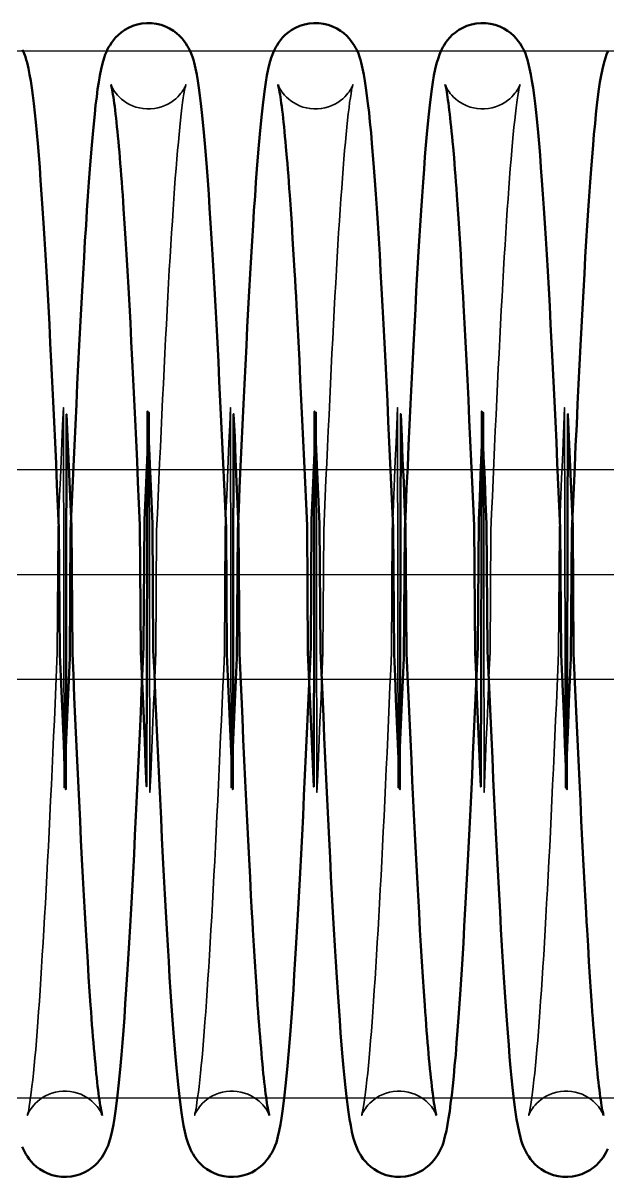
# Model space of a CAD drawing. Header units: millimetres. Extents: x 0 to 190005487, y 0 to 455456909.
# Drawn here: x 93798.6 to 93826.5, y 28280.8 to 28335.9 of the extents above; entities that cross this region are included whole.
import ezdxf

# ---------------------------------------------------------------- set-up
doc = ezdxf.new("R2010")
doc.units = ezdxf.units.MM
doc.header["$LTSCALE"] = 400
doc.header["$MEASUREMENT"] = 0
doc.linetypes.add('ACAD_ISO04W100', pattern=[30, 24, -3, 0, -3])
doc.linetypes.add('CEN', pattern=[35, 30, -2, 1, -2])
doc.layers.get('0').update_dxf_attribs({"linetype": 'CONTINUOUS'})
doc.layers.add('cen', color=1, linetype='ACAD_ISO04W100')
doc.layers.add('가려진 것(ISO)', color=7, linetype='CONTINUOUS', lineweight=35)
doc.layers.add('가시적인 것(ISO)', color=7, linetype='CONTINUOUS', lineweight=50)

# ---------------------------------------------------------------- blocks, each defined once
blk = doc.blocks.new('토션스프링 3')
at = {"layer": '가려진 것(ISO)', "flags": 128}
for points in [[(21461523.08, -50952857.63), (21461523.09, -50952857.65), (21461523.11, -50952857.7), (21461523.15, -50952857.81), (21461523.23, -50952857.97), (21461523.29, -50952858.08), (21461523.36, -50952858.2), (21461523.46, -50952858.33), (21461523.57, -50952858.48), (21461523.71, -50952858.65), (21461523.88, -50952858.83), (21461524.08, -50952859.01), (21461524.3, -50952859.19), (21461524.56, -50952859.36), (21461524.84, -50952859.52), (21461525.14, -50952859.66), (21461525.46, -50952859.77), (21461525.8, -50952859.86), (21461526.15, -50952859.92), (21461526.5, -50952859.95), (21461526.86, -50952859.95), (21461527.22, -50952859.91), (21461527.56, -50952859.85), (21461527.9, -50952859.76), (21461528.22, -50952859.63), (21461528.52, -50952859.49), (21461528.79, -50952859.33), (21461529.04, -50952859.16), (21461529.26, -50952858.98), (21461529.45, -50952858.8), (21461529.62, -50952858.62), (21461529.75, -50952858.46), (21461529.86, -50952858.31), (21461529.95, -50952858.17), (21461530.02, -50952858.05), (21461530.08, -50952857.95), (21461530.12, -50952857.87), (21461530.18, -50952857.74), (21461530.21, -50952857.67), (21461530.22, -50952857.63), (21461530.22, -50952857.64), (21461530.21, -50952857.67), (21461530.19, -50952857.73), (21461530.18, -50952857.81), (21461530.15, -50952857.91), (21461530.1, -50952858.17), (21461530.04, -50952858.51), (21461529.98, -50952858.9), (21461529.92, -50952859.35), (21461529.85, -50952859.86), (21461529.78, -50952860.42), (21461529.71, -50952861.02), (21461529.64, -50952861.68), (21461529.58, -50952862.38), (21461529.51, -50952863.13), (21461529.43, -50952863.93), (21461529.36, -50952864.76), (21461529.29, -50952865.64), (21461529.22, -50952866.56), (21461529.15, -50952867.53), (21461529.08, -50952868.53), (21461529.01, -50952869.57), (21461528.94, -50952870.66), (21461528.87, -50952871.77), (21461528.8, -50952872.93), (21461528.72, -50952874.11), (21461528.65, -50952875.33), (21461528.58, -50952876.58), (21461528.51, -50952877.86), (21461528.44, -50952879.18), (21461528.37, -50952880.53), (21461528.3, -50952881.91), (21461528.23, -50952883.31), (21461528.15, -50952884.74), (21461528.08, -50952886.2), (21461528.01, -50952887.68), (21461527.94, -50952889.18), (21461527.87, -50952890.7), (21461527.8, -50952892.24), (21461527.72, -50952893.79), (21461527.65, -50952895.37), (21461527.58, -50952896.97), (21461527.51, -50952898.58), (21461527.44, -50952900.21), (21461527.37, -50952911.85), (21461527.3, -50952913.5), (21461527.22, -50952915.16), (21461527.15, -50952916.83), (21461527.08, -50952918.5), (21461527.01, -50952920.18), (21461526.94, -50952921.86), (21461526.87, -50952923.54), (21461526.79, -50952925.23), (21461526.72, -50952888.93), (21461526.65, -50952890.62)], [(21461539.03, -50952857.63), (21461539.04, -50952857.65), (21461539.06, -50952857.7), (21461539.1, -50952857.81), (21461539.18, -50952857.97), (21461539.24, -50952858.07), (21461539.31, -50952858.19), (21461539.4, -50952858.33), (21461539.52, -50952858.48), (21461539.65, -50952858.65), (21461539.82, -50952858.82), (21461540.02, -50952859), (21461540.24, -50952859.18), (21461540.5, -50952859.35), (21461540.78, -50952859.51), (21461541.08, -50952859.65), (21461541.4, -50952859.77), (21461541.74, -50952859.86), (21461542.09, -50952859.92), (21461542.44, -50952859.95), (21461542.8, -50952859.95), (21461543.15, -50952859.92), (21461543.5, -50952859.85), (21461543.84, -50952859.76), (21461544.15, -50952859.64), (21461544.45, -50952859.49), (21461544.73, -50952859.33), (21461544.98, -50952859.16), (21461545.2, -50952858.98), (21461545.4, -50952858.8), (21461545.56, -50952858.62), (21461545.7, -50952858.46), (21461545.81, -50952858.31), (21461545.9, -50952858.17), (21461545.97, -50952858.06), (21461546.02, -50952857.95), (21461546.07, -50952857.87), (21461546.13, -50952857.74), (21461546.15, -50952857.67), (21461546.17, -50952857.63), (21461546.17, -50952857.63), (21461546.16, -50952857.67), (21461546.14, -50952857.73), (21461546.12, -50952857.81), (21461546.1, -50952857.91), (21461546.05, -50952858.17), (21461545.99, -50952858.51), (21461545.93, -50952858.9), (21461545.86, -50952859.35), (21461545.8, -50952859.86), (21461545.73, -50952860.41), (21461545.66, -50952861.02), (21461545.59, -50952861.68), (21461545.52, -50952862.38), (21461545.45, -50952863.13), (21461545.38, -50952863.92), (21461545.31, -50952864.76), (21461545.24, -50952865.64), (21461545.17, -50952866.56), (21461545.1, -50952867.52), (21461545.03, -50952868.53), (21461544.96, -50952869.57), (21461544.89, -50952870.65), (21461544.81, -50952871.77), (21461544.74, -50952872.92), (21461544.67, -50952874.11), (21461544.6, -50952875.33), (21461544.53, -50952876.58), (21461544.46, -50952877.86), (21461544.39, -50952879.18), (21461544.32, -50952880.53), (21461544.24, -50952881.9), (21461544.17, -50952883.31), (21461544.1, -50952884.74), (21461544.03, -50952886.2), (21461543.96, -50952887.68), (21461543.89, -50952889.18), (21461543.81, -50952890.7), (21461543.74, -50952892.23), (21461543.67, -50952893.79), (21461543.6, -50952895.37), (21461543.53, -50952896.96), (21461543.46, -50952898.58), (21461543.39, -50952900.21), (21461543.31, -50952911.85), (21461543.24, -50952913.5), (21461543.17, -50952915.16), (21461543.1, -50952916.83), (21461543.03, -50952918.5), (21461542.96, -50952920.18), (21461542.88, -50952921.86), (21461542.81, -50952923.54), (21461542.74, -50952925.23), (21461542.67, -50952888.93), (21461542.6, -50952890.62)], [(21461554.98, -50952857.63), (21461554.98, -50952857.65), (21461555, -50952857.7), (21461555.05, -50952857.81), (21461555.13, -50952857.97), (21461555.18, -50952858.07), (21461555.26, -50952858.19), (21461555.35, -50952858.33), (21461555.46, -50952858.48), (21461555.6, -50952858.65), (21461555.77, -50952858.82), (21461555.96, -50952859), (21461556.19, -50952859.18), (21461556.44, -50952859.35), (21461556.72, -50952859.51), (21461557.03, -50952859.65), (21461557.35, -50952859.77), (21461557.69, -50952859.86), (21461558.03, -50952859.92), (21461558.39, -50952859.95), (21461558.74, -50952859.95), (21461559.1, -50952859.92), (21461559.45, -50952859.85), (21461559.78, -50952859.76), (21461560.1, -50952859.64), (21461560.4, -50952859.49), (21461560.68, -50952859.33), (21461560.93, -50952859.16), (21461561.15, -50952858.98), (21461561.34, -50952858.8), (21461561.51, -50952858.62), (21461561.64, -50952858.46), (21461561.76, -50952858.31), (21461561.84, -50952858.17), (21461561.92, -50952858.06), (21461561.97, -50952857.95), (21461562.01, -50952857.87), (21461562.07, -50952857.74), (21461562.1, -50952857.67), (21461562.11, -50952857.63), (21461562.11, -50952857.63), (21461562.1, -50952857.67), (21461562.09, -50952857.73), (21461562.07, -50952857.81), (21461562.05, -50952857.91), (21461562, -50952858.17), (21461561.94, -50952858.51), (21461561.87, -50952858.9), (21461561.81, -50952859.35), (21461561.74, -50952859.86), (21461561.68, -50952860.41), (21461561.61, -50952861.02), (21461561.54, -50952861.68), (21461561.47, -50952862.38), (21461561.4, -50952863.13), (21461561.33, -50952863.92), (21461561.26, -50952864.76), (21461561.19, -50952865.64), (21461561.12, -50952866.56), (21461561.05, -50952867.52), (21461560.98, -50952868.53), (21461560.9, -50952869.57), (21461560.83, -50952870.65), (21461560.76, -50952871.77), (21461560.69, -50952872.92), (21461560.62, -50952874.11), (21461560.55, -50952875.33), (21461560.48, -50952876.58), (21461560.41, -50952877.86), (21461560.33, -50952879.18), (21461560.26, -50952880.53), (21461560.19, -50952881.9), (21461560.12, -50952883.31), (21461560.05, -50952884.74), (21461559.98, -50952886.2), (21461559.9, -50952887.68), (21461559.83, -50952889.18), (21461559.76, -50952890.7), (21461559.69, -50952892.23), (21461559.62, -50952893.79), (21461559.55, -50952895.37), (21461559.48, -50952896.96), (21461559.4, -50952898.58), (21461559.33, -50952900.21), (21461559.26, -50952911.85), (21461559.19, -50952913.5), (21461559.12, -50952915.16), (21461559.05, -50952916.83), (21461558.97, -50952918.5), (21461558.9, -50952920.18), (21461558.83, -50952921.86), (21461558.76, -50952923.54), (21461558.69, -50952925.23), (21461558.62, -50952888.93), (21461558.55, -50952890.62)], [(21461522.25, -50952956.08), (21461522.24, -50952956.06), (21461522.22, -50952956.01), (21461522.18, -50952955.9), (21461522.1, -50952955.74), (21461522.04, -50952955.64), (21461521.97, -50952955.52), (21461521.88, -50952955.38), (21461521.76, -50952955.23), (21461521.62, -50952955.06), (21461521.46, -50952954.89), (21461521.26, -50952954.71), (21461521.04, -50952954.53), (21461520.78, -50952954.36), (21461520.5, -50952954.2), (21461520.2, -50952954.06), (21461519.88, -50952953.94), (21461519.54, -50952953.85), (21461519.19, -50952953.79), (21461518.84, -50952953.76), (21461518.48, -50952953.76), (21461518.13, -50952953.79), (21461517.78, -50952953.86), (21461517.45, -50952953.95), (21461517.13, -50952954.07), (21461516.83, -50952954.21), (21461516.55, -50952954.37), (21461516.3, -50952954.55), (21461516.08, -50952954.73), (21461515.88, -50952954.91), (21461515.72, -50952955.08), (21461515.58, -50952955.25), (21461515.47, -50952955.4), (21461515.38, -50952955.53), (21461515.31, -50952955.65), (21461515.25, -50952955.75), (21461515.21, -50952955.84), (21461515.15, -50952955.97), (21461515.12, -50952956.04), (21461515.11, -50952956.08), (21461515.11, -50952956.08), (21461515.12, -50952956.04), (21461515.13, -50952955.99), (21461515.15, -50952955.9), (21461515.18, -50952955.8), (21461515.23, -50952955.54), (21461515.28, -50952955.21), (21461515.34, -50952954.82), (21461515.41, -50952954.37), (21461515.47, -50952953.87), (21461515.54, -50952953.3), (21461515.61, -50952952.69), (21461515.68, -50952952.03), (21461515.75, -50952951.32), (21461515.82, -50952950.56), (21461515.9, -50952949.77), (21461515.97, -50952948.93), (21461516.04, -50952948.05), (21461516.11, -50952947.13), (21461516.18, -50952946.17), (21461516.25, -50952945.16), (21461516.32, -50952944.12), (21461516.39, -50952943.03), (21461516.46, -50952941.91), (21461516.53, -50952940.76), (21461516.61, -50952939.57), (21461516.68, -50952938.35), (21461516.75, -50952937.1), (21461516.82, -50952935.82), (21461516.89, -50952934.51), (21461516.96, -50952933.16), (21461517.03, -50952931.78), (21461517.11, -50952930.38), (21461517.18, -50952928.95), (21461517.25, -50952927.49), (21461517.32, -50952926.01), (21461517.39, -50952924.51), (21461517.46, -50952922.99), (21461517.53, -50952921.45), (21461517.61, -50952919.89), (21461517.68, -50952918.32), (21461517.75, -50952916.73), (21461517.82, -50952915.12), (21461517.89, -50952913.49), (21461517.96, -50952911.85), (21461518.04, -50952900.2), (21461518.11, -50952898.54), (21461518.18, -50952896.87), (21461518.25, -50952895.2), (21461518.32, -50952893.52), (21461518.39, -50952891.84), (21461518.46, -50952890.16), (21461518.54, -50952888.47), (21461518.61, -50952924.78), (21461518.68, -50952923.09)], [(21461538.19, -50952956.08), (21461538.19, -50952956.06), (21461538.17, -50952956.01), (21461538.12, -50952955.9), (21461538.05, -50952955.74), (21461537.99, -50952955.64), (21461537.91, -50952955.52), (21461537.82, -50952955.38), (21461537.71, -50952955.23), (21461537.57, -50952955.06), (21461537.4, -50952954.89), (21461537.21, -50952954.71), (21461536.98, -50952954.53), (21461536.73, -50952954.36), (21461536.45, -50952954.2), (21461536.15, -50952954.06), (21461535.83, -50952953.94), (21461535.49, -50952953.85), (21461535.14, -50952953.79), (21461534.78, -50952953.76), (21461534.43, -50952953.76), (21461534.08, -50952953.79), (21461533.73, -50952953.86), (21461533.39, -50952953.95), (21461533.07, -50952954.07), (21461532.77, -50952954.21), (21461532.5, -50952954.37), (21461532.24, -50952954.55), (21461532.02, -50952954.73), (21461531.83, -50952954.91), (21461531.67, -50952955.08), (21461531.53, -50952955.25), (21461531.42, -50952955.4), (21461531.33, -50952955.53), (21461531.26, -50952955.65), (21461531.2, -50952955.75), (21461531.16, -50952955.84), (21461531.1, -50952955.97), (21461531.07, -50952956.04), (21461531.06, -50952956.08), (21461531.06, -50952956.08), (21461531.07, -50952956.04), (21461531.08, -50952955.99), (21461531.1, -50952955.9), (21461531.12, -50952955.8), (21461531.18, -50952955.54), (21461531.23, -50952955.21), (21461531.29, -50952954.82), (21461531.35, -50952954.37), (21461531.42, -50952953.86), (21461531.49, -50952953.3), (21461531.56, -50952952.69), (21461531.63, -50952952.03), (21461531.7, -50952951.32), (21461531.77, -50952950.56), (21461531.84, -50952949.77), (21461531.91, -50952948.93), (21461531.98, -50952948.05), (21461532.05, -50952947.13), (21461532.13, -50952946.17), (21461532.2, -50952945.16), (21461532.27, -50952944.12), (21461532.34, -50952943.03), (21461532.41, -50952941.91), (21461532.48, -50952940.76), (21461532.55, -50952939.57), (21461532.62, -50952938.35), (21461532.7, -50952937.1), (21461532.77, -50952935.82), (21461532.84, -50952934.51), (21461532.91, -50952933.16), (21461532.98, -50952931.78), (21461533.05, -50952930.38), (21461533.12, -50952928.95), (21461533.2, -50952927.49), (21461533.27, -50952926.01), (21461533.34, -50952924.51), (21461533.41, -50952922.99), (21461533.48, -50952921.45), (21461533.55, -50952919.89), (21461533.62, -50952918.32), (21461533.7, -50952916.73), (21461533.77, -50952915.12), (21461533.84, -50952913.49), (21461533.91, -50952911.85), (21461533.98, -50952900.2), (21461534.05, -50952898.54), (21461534.13, -50952896.87), (21461534.2, -50952895.2), (21461534.27, -50952893.52), (21461534.34, -50952891.84), (21461534.41, -50952890.16), (21461534.48, -50952888.47), (21461534.55, -50952924.78), (21461534.63, -50952923.09)], [(21461554.14, -50952956.08), (21461554.13, -50952956.06), (21461554.11, -50952956.01), (21461554.07, -50952955.9), (21461553.99, -50952955.74), (21461553.93, -50952955.64), (21461553.86, -50952955.52), (21461553.77, -50952955.38), (21461553.66, -50952955.23), (21461553.52, -50952955.06), (21461553.35, -50952954.89), (21461553.15, -50952954.71), (21461552.93, -50952954.53), (21461552.68, -50952954.36), (21461552.4, -50952954.2), (21461552.09, -50952954.06), (21461551.77, -50952953.94), (21461551.44, -50952953.85), (21461551.09, -50952953.79), (21461550.73, -50952953.76), (21461550.38, -50952953.76), (21461550.02, -50952953.79), (21461549.67, -50952953.86), (21461549.34, -50952953.95), (21461549.02, -50952954.07), (21461548.72, -50952954.21), (21461548.44, -50952954.37), (21461548.19, -50952954.55), (21461547.97, -50952954.73), (21461547.78, -50952954.91), (21461547.61, -50952955.08), (21461547.48, -50952955.25), (21461547.36, -50952955.4), (21461547.27, -50952955.53), (21461547.2, -50952955.65), (21461547.15, -50952955.75), (21461547.1, -50952955.84), (21461547.05, -50952955.97), (21461547.02, -50952956.04), (21461547, -50952956.08), (21461547, -50952956.08), (21461547.01, -50952956.04), (21461547.03, -50952955.99), (21461547.05, -50952955.9), (21461547.07, -50952955.8), (21461547.12, -50952955.54), (21461547.18, -50952955.21), (21461547.24, -50952954.82), (21461547.3, -50952954.37), (21461547.37, -50952953.86), (21461547.44, -50952953.3), (21461547.5, -50952952.69), (21461547.58, -50952952.03), (21461547.65, -50952951.32), (21461547.72, -50952950.57), (21461547.79, -50952949.77), (21461547.86, -50952948.93), (21461547.93, -50952948.05), (21461548, -50952947.13), (21461548.07, -50952946.17), (21461548.14, -50952945.16), (21461548.21, -50952944.12), (21461548.29, -50952943.03), (21461548.36, -50952941.92), (21461548.43, -50952940.76), (21461548.5, -50952939.57), (21461548.57, -50952938.35), (21461548.64, -50952937.1), (21461548.71, -50952935.82), (21461548.78, -50952934.51), (21461548.86, -50952933.16), (21461548.93, -50952931.78), (21461549, -50952930.38), (21461549.07, -50952928.95), (21461549.14, -50952927.49), (21461549.21, -50952926.01), (21461549.29, -50952924.51), (21461549.36, -50952922.99), (21461549.43, -50952921.45), (21461549.5, -50952919.89), (21461549.57, -50952918.32), (21461549.64, -50952916.73), (21461549.71, -50952915.12), (21461549.79, -50952913.49), (21461549.86, -50952911.85), (21461549.93, -50952900.2), (21461550, -50952898.54), (21461550.07, -50952896.87), (21461550.14, -50952895.2), (21461550.22, -50952893.52), (21461550.29, -50952891.84), (21461550.36, -50952890.15), (21461550.43, -50952888.47), (21461550.5, -50952924.78), (21461550.57, -50952923.09)], [(21461570.09, -50952956.08), (21461570.08, -50952956.06), (21461570.06, -50952956.01), (21461570.02, -50952955.9), (21461569.94, -50952955.74), (21461569.88, -50952955.64), (21461569.81, -50952955.52), (21461569.72, -50952955.38), (21461569.6, -50952955.23), (21461569.46, -50952955.06), (21461569.3, -50952954.89), (21461569.1, -50952954.71), (21461568.88, -50952954.53), (21461568.62, -50952954.36), (21461568.34, -50952954.2), (21461568.04, -50952954.06), (21461567.72, -50952953.94), (21461567.38, -50952953.85), (21461567.03, -50952953.79), (21461566.68, -50952953.76), (21461566.32, -50952953.76), (21461565.97, -50952953.79), (21461565.62, -50952953.86), (21461565.29, -50952953.95), (21461564.97, -50952954.07), (21461564.67, -50952954.21), (21461564.39, -50952954.37), (21461564.14, -50952954.55), (21461563.92, -50952954.73), (21461563.72, -50952954.91), (21461563.56, -50952955.08), (21461563.42, -50952955.25), (21461563.31, -50952955.4), (21461563.22, -50952955.53), (21461563.15, -50952955.65), (21461563.09, -50952955.75), (21461563.05, -50952955.84), (21461562.99, -50952955.97), (21461562.96, -50952956.04), (21461562.95, -50952956.08), (21461562.95, -50952956.08), (21461562.96, -50952956.04), (21461562.97, -50952955.99), (21461562.99, -50952955.9), (21461563.02, -50952955.8), (21461563.07, -50952955.54), (21461563.13, -50952955.21), (21461563.19, -50952954.82), (21461563.25, -50952954.37), (21461563.31, -50952953.86), (21461563.38, -50952953.3), (21461563.45, -50952952.69), (21461563.52, -50952952.03), (21461563.59, -50952951.32), (21461563.67, -50952950.57), (21461563.74, -50952949.77), (21461563.81, -50952948.93), (21461563.88, -50952948.05), (21461563.95, -50952947.13), (21461564.02, -50952946.17), (21461564.09, -50952945.16), (21461564.16, -50952944.12), (21461564.23, -50952943.03), (21461564.3, -50952941.92), (21461564.38, -50952940.76), (21461564.45, -50952939.57), (21461564.52, -50952938.35), (21461564.59, -50952937.1), (21461564.66, -50952935.82), (21461564.73, -50952934.51), (21461564.8, -50952933.16), (21461564.87, -50952931.78), (21461564.95, -50952930.38), (21461565.02, -50952928.95), (21461565.09, -50952927.49), (21461565.16, -50952926.01), (21461565.23, -50952924.51), (21461565.3, -50952922.99), (21461565.38, -50952921.45), (21461565.45, -50952919.89), (21461565.52, -50952918.32), (21461565.59, -50952916.73), (21461565.66, -50952915.12), (21461565.73, -50952913.49), (21461565.8, -50952911.85), (21461565.88, -50952900.2), (21461565.95, -50952898.54), (21461566.02, -50952896.87), (21461566.09, -50952895.2), (21461566.16, -50952893.52), (21461566.23, -50952891.84), (21461566.3, -50952890.15), (21461566.38, -50952888.47), (21461566.45, -50952924.78), (21461566.52, -50952923.09)]]:
    blk.add_lwpolyline(points, dxfattribs=at)
at = {"layer": '가시적인 것(ISO)', "flags": 128}
for points in [[(21461514.64, -50952854.32), (21461514.8, -50952854.66), (21461514.92, -50952854.97), (21461515, -50952855.26), (21461515.07, -50952855.53), (21461515.2, -50952856.09), (21461515.32, -50952856.66), (21461515.42, -50952857.28), (21461515.52, -50952857.94), (21461515.62, -50952858.67), (21461515.72, -50952859.45), (21461515.81, -50952860.31), (21461515.91, -50952861.23), (21461516, -50952862.22), (21461516.1, -50952863.27), (21461516.19, -50952864.38), (21461516.28, -50952865.56), (21461516.37, -50952866.8), (21461516.46, -50952868.09), (21461516.56, -50952869.45), (21461516.65, -50952870.87), (21461516.74, -50952872.35), (21461516.83, -50952873.88), (21461516.92, -50952875.47), (21461517.02, -50952877.11), (21461517.11, -50952878.8), (21461517.2, -50952880.53), (21461517.29, -50952882.31), (21461517.38, -50952884.12), (21461517.47, -50952885.98), (21461517.57, -50952887.89), (21461517.66, -50952889.83), (21461517.75, -50952891.8), (21461517.84, -50952893.81), (21461517.93, -50952895.84), (21461518.02, -50952897.89), (21461518.12, -50952899.97), (21461518.21, -50952912.06), (21461518.3, -50952914.17), (21461518.39, -50952916.3), (21461518.48, -50952918.45), (21461518.57, -50952920.61), (21461518.66, -50952922.77), (21461518.76, -50952924.94), (21461518.85, -50952889.11), (21461518.94, -50952891.26), (21461519.03, -50952893.41), (21461519.12, -50952895.56), (21461519.21, -50952897.7), (21461519.31, -50952899.83), (21461519.4, -50952911.95), (21461519.49, -50952914.04), (21461519.58, -50952916.12), (21461519.67, -50952918.17), (21461519.76, -50952920.18), (21461519.85, -50952922.17), (21461519.95, -50952924.12), (21461520.04, -50952926.05), (21461520.13, -50952927.93), (21461520.22, -50952929.79), (21461520.31, -50952931.59), (21461520.4, -50952933.36), (21461520.5, -50952935.07), (21461520.59, -50952936.73), (21461520.68, -50952938.34), (21461520.77, -50952939.9), (21461520.86, -50952941.4), (21461520.95, -50952942.84), (21461521.04, -50952944.23), (21461521.13, -50952945.55), (21461521.18, -50952946.19), (21461521.23, -50952946.81), (21461521.27, -50952947.42), (21461521.32, -50952948), (21461521.36, -50952948.57), (21461521.41, -50952949.12), (21461521.45, -50952949.66), (21461521.5, -50952950.18), (21461521.54, -50952950.67), (21461521.59, -50952951.16), (21461521.63, -50952951.62), (21461521.67, -50952952.06), (21461521.72, -50952952.49), (21461521.76, -50952952.89), (21461521.81, -50952953.27), (21461521.85, -50952953.64), (21461521.89, -50952953.98), (21461521.93, -50952954.3), (21461521.98, -50952954.6), (21461522.02, -50952954.88), (21461522.06, -50952955.13), (21461522.1, -50952955.36), (21461522.13, -50952955.56), (21461522.17, -50952955.73), (21461522.2, -50952955.88), (21461522.22, -50952955.98), (21461522.24, -50952956.05), (21461522.25, -50952956.08)], [(21461518.68, -50952923.09), (21461518.77, -50952920.93), (21461518.86, -50952918.77), (21461518.95, -50952916.62), (21461519.05, -50952914.48), (21461519.14, -50952912.36), (21461519.23, -50952900.26), (21461519.32, -50952898.19), (21461519.41, -50952896.13), (21461519.5, -50952894.1), (21461519.59, -50952892.09), (21461519.69, -50952890.11), (21461519.78, -50952888.16), (21461519.87, -50952886.25), (21461519.96, -50952884.38), (21461520.05, -50952882.56), (21461520.14, -50952880.78), (21461520.24, -50952879.04), (21461520.33, -50952877.35), (21461520.42, -50952875.7), (21461520.51, -50952874.1), (21461520.6, -50952872.56), (21461520.7, -50952871.07), (21461520.79, -50952869.64), (21461520.88, -50952868.27), (21461520.97, -50952866.96), (21461521.06, -50952865.72), (21461521.16, -50952864.53), (21461521.25, -50952863.41), (21461521.34, -50952862.36), (21461521.44, -50952861.37), (21461521.53, -50952860.44), (21461521.62, -50952859.58), (21461521.72, -50952858.79), (21461521.81, -50952858.06), (21461521.91, -50952857.39), (21461522.02, -50952856.76), (21461522.14, -50952856.17), (21461522.27, -50952855.62), (21461522.43, -50952855.06), (21461522.54, -50952854.75), (21461522.68, -50952854.43), (21461522.76, -50952854.25), (21461522.86, -50952854.05), (21461522.99, -50952853.85), (21461523.13, -50952853.63), (21461523.31, -50952853.39), (21461523.52, -50952853.14), (21461523.76, -50952852.9), (21461524.06, -50952852.65), (21461524.39, -50952852.41), (21461524.76, -50952852.21), (21461525.16, -50952852.03), (21461525.59, -50952851.89), (21461526.04, -50952851.8), (21461526.5, -50952851.76), (21461526.96, -50952851.77), (21461527.42, -50952851.83), (21461527.86, -50952851.93), (21461528.28, -50952852.09), (21461528.68, -50952852.27), (21461529.04, -50952852.49), (21461529.35, -50952852.73), (21461529.63, -50952852.98), (21461529.86, -50952853.23), (21461530.06, -50952853.47), (21461530.22, -50952853.7), (21461530.36, -50952853.92), (21461530.48, -50952854.12), (21461530.58, -50952854.31), (21461530.75, -50952854.65), (21461530.86, -50952854.97), (21461530.95, -50952855.25), (21461531.01, -50952855.53), (21461531.14, -50952856.08), (21461531.26, -50952856.66), (21461531.37, -50952857.28), (21461531.47, -50952857.94), (21461531.57, -50952858.66), (21461531.66, -50952859.45), (21461531.76, -50952860.3), (21461531.85, -50952861.22), (21461531.95, -50952862.21), (21461532.04, -50952863.26), (21461532.13, -50952864.37), (21461532.23, -50952865.55), (21461532.32, -50952866.79), (21461532.41, -50952868.08), (21461532.5, -50952869.44), (21461532.59, -50952870.86), (21461532.69, -50952872.33), (21461532.78, -50952873.87), (21461532.87, -50952875.46), (21461532.96, -50952877.1), (21461533.05, -50952878.79), (21461533.15, -50952880.52), (21461533.24, -50952882.3), (21461533.33, -50952884.11), (21461533.42, -50952885.97), (21461533.51, -50952887.87), (21461533.6, -50952889.81), (21461533.7, -50952891.79), (21461533.79, -50952893.79), (21461533.88, -50952895.83), (21461533.97, -50952897.88), (21461534.06, -50952899.96), (21461534.15, -50952912.05), (21461534.24, -50952914.16), (21461534.34, -50952916.29), (21461534.43, -50952918.44), (21461534.52, -50952920.6), (21461534.61, -50952922.76), (21461534.7, -50952924.93), (21461534.79, -50952889.1), (21461534.89, -50952891.26), (21461534.98, -50952893.41), (21461535.07, -50952895.55), (21461535.16, -50952897.69), (21461535.25, -50952899.82), (21461535.34, -50952911.94), (21461535.44, -50952914.04), (21461535.53, -50952916.11), (21461535.62, -50952918.16), (21461535.71, -50952920.18), (21461535.8, -50952922.16), (21461535.89, -50952924.12), (21461535.98, -50952926.04), (21461536.08, -50952927.93), (21461536.17, -50952929.78), (21461536.26, -50952931.59), (21461536.35, -50952933.35), (21461536.44, -50952935.07), (21461536.53, -50952936.73), (21461536.58, -50952937.54), (21461536.62, -50952938.34), (21461536.72, -50952939.89), (21461536.81, -50952941.39), (21461536.9, -50952942.84), (21461536.99, -50952944.23), (21461537.08, -50952945.55), (21461537.13, -50952946.19), (21461537.17, -50952946.81), (21461537.22, -50952947.42), (21461537.26, -50952948), (21461537.31, -50952948.57), (21461537.35, -50952949.12), (21461537.4, -50952949.66), (21461537.44, -50952950.17), (21461537.49, -50952950.67), (21461537.53, -50952951.15), (21461537.58, -50952951.62), (21461537.62, -50952952.06), (21461537.67, -50952952.49), (21461537.71, -50952952.89), (21461537.75, -50952953.27), (21461537.8, -50952953.64), (21461537.84, -50952953.98), (21461537.88, -50952954.3), (21461537.92, -50952954.6), (21461537.96, -50952954.88), (21461538, -50952955.13), (21461538.04, -50952955.36), (21461538.08, -50952955.56), (21461538.11, -50952955.73), (21461538.14, -50952955.88), (21461538.17, -50952955.98), (21461538.19, -50952956.05), (21461538.19, -50952956.08)], [(21461534.63, -50952923.09), (21461534.72, -50952920.93), (21461534.81, -50952918.77), (21461534.9, -50952916.62), (21461534.99, -50952914.48), (21461535.08, -50952912.36), (21461535.18, -50952900.26), (21461535.27, -50952898.19), (21461535.36, -50952896.13), (21461535.45, -50952894.1), (21461535.54, -50952892.09), (21461535.63, -50952890.11), (21461535.72, -50952888.16), (21461535.82, -50952886.25), (21461535.91, -50952884.38), (21461536, -50952882.56), (21461536.09, -50952880.78), (21461536.18, -50952879.04), (21461536.27, -50952877.35), (21461536.37, -50952875.7), (21461536.46, -50952874.1), (21461536.55, -50952872.56), (21461536.64, -50952871.07), (21461536.73, -50952869.64), (21461536.83, -50952868.27), (21461536.92, -50952866.96), (21461537.01, -50952865.72), (21461537.1, -50952864.53), (21461537.2, -50952863.41), (21461537.29, -50952862.36), (21461537.38, -50952861.37), (21461537.48, -50952860.44), (21461537.57, -50952859.58), (21461537.66, -50952858.79), (21461537.76, -50952858.06), (21461537.86, -50952857.39), (21461537.97, -50952856.76), (21461538.09, -50952856.17), (21461538.22, -50952855.62), (21461538.38, -50952855.06), (21461538.49, -50952854.75), (21461538.63, -50952854.43), (21461538.71, -50952854.25), (21461538.81, -50952854.05), (21461538.93, -50952853.85), (21461539.08, -50952853.63), (21461539.25, -50952853.39), (21461539.46, -50952853.14), (21461539.71, -50952852.89), (21461540, -50952852.65), (21461540.33, -50952852.41), (21461540.7, -50952852.21), (21461541.11, -50952852.03), (21461541.54, -50952851.89), (21461541.99, -50952851.8), (21461542.45, -50952851.76), (21461542.91, -50952851.77), (21461543.37, -50952851.83), (21461543.81, -50952851.93), (21461544.23, -50952852.09), (21461544.63, -50952852.27), (21461544.98, -50952852.49), (21461545.3, -50952852.73), (21461545.58, -50952852.98), (21461545.81, -50952853.23), (21461546.01, -50952853.47), (21461546.17, -50952853.7), (21461546.31, -50952853.92), (21461546.43, -50952854.12), (21461546.53, -50952854.31), (21461546.69, -50952854.66), (21461546.81, -50952854.97), (21461546.89, -50952855.25), (21461546.96, -50952855.53), (21461547.09, -50952856.08), (21461547.21, -50952856.66), (21461547.32, -50952857.28), (21461547.42, -50952857.94), (21461547.51, -50952858.66), (21461547.61, -50952859.45), (21461547.71, -50952860.3), (21461547.8, -50952861.22), (21461547.9, -50952862.21), (21461547.99, -50952863.26), (21461548.08, -50952864.37), (21461548.17, -50952865.55), (21461548.27, -50952866.79), (21461548.36, -50952868.08), (21461548.45, -50952869.44), (21461548.54, -50952870.86), (21461548.63, -50952872.33), (21461548.73, -50952873.87), (21461548.82, -50952875.46), (21461548.91, -50952877.1), (21461549, -50952878.79), (21461549.09, -50952880.52), (21461549.18, -50952882.3), (21461549.28, -50952884.11), (21461549.37, -50952885.97), (21461549.46, -50952887.87), (21461549.55, -50952889.81), (21461549.64, -50952891.79), (21461549.73, -50952893.79), (21461549.83, -50952895.83), (21461549.92, -50952897.88), (21461550.01, -50952899.96), (21461550.1, -50952912.05), (21461550.19, -50952914.16), (21461550.28, -50952916.29), (21461550.37, -50952918.44), (21461550.47, -50952920.6), (21461550.56, -50952922.76), (21461550.65, -50952924.93), (21461550.74, -50952889.1), (21461550.83, -50952891.26), (21461550.92, -50952893.41), (21461551.02, -50952895.55), (21461551.11, -50952897.69), (21461551.2, -50952899.82), (21461551.29, -50952911.94), (21461551.38, -50952914.04), (21461551.47, -50952916.11), (21461551.57, -50952918.16), (21461551.66, -50952920.18), (21461551.75, -50952922.16), (21461551.84, -50952924.12), (21461551.93, -50952926.04), (21461552.02, -50952927.93), (21461552.11, -50952929.78), (21461552.21, -50952931.59), (21461552.3, -50952933.35), (21461552.39, -50952935.07), (21461552.48, -50952936.73), (21461552.53, -50952937.54), (21461552.57, -50952938.34), (21461552.66, -50952939.89), (21461552.75, -50952941.39), (21461552.85, -50952942.84), (21461552.94, -50952944.23), (21461553.03, -50952945.55), (21461553.07, -50952946.19), (21461553.12, -50952946.81), (21461553.16, -50952947.42), (21461553.21, -50952948), (21461553.25, -50952948.57), (21461553.3, -50952949.12), (21461553.34, -50952949.66), (21461553.39, -50952950.17), (21461553.43, -50952950.67), (21461553.48, -50952951.15), (21461553.52, -50952951.62), (21461553.57, -50952952.06), (21461553.61, -50952952.49), (21461553.66, -50952952.89), (21461553.7, -50952953.27), (21461553.74, -50952953.64), (21461553.79, -50952953.98), (21461553.83, -50952954.3), (21461553.87, -50952954.6), (21461553.91, -50952954.88), (21461553.95, -50952955.13), (21461553.99, -50952955.36), (21461554.03, -50952955.56), (21461554.06, -50952955.73), (21461554.09, -50952955.88), (21461554.12, -50952955.98), (21461554.13, -50952956.05), (21461554.14, -50952956.08)], [(21461550.57, -50952923.09), (21461550.66, -50952920.93), (21461550.76, -50952918.77), (21461550.85, -50952916.62), (21461550.94, -50952914.48), (21461551.03, -50952912.36), (21461551.12, -50952900.26), (21461551.21, -50952898.19), (21461551.3, -50952896.13), (21461551.4, -50952894.1), (21461551.49, -50952892.09), (21461551.58, -50952890.11), (21461551.67, -50952888.16), (21461551.76, -50952886.25), (21461551.86, -50952884.38), (21461551.95, -50952882.56), (21461552.04, -50952880.78), (21461552.13, -50952879.04), (21461552.22, -50952877.35), (21461552.31, -50952875.7), (21461552.4, -50952874.1), (21461552.5, -50952872.56), (21461552.59, -50952871.07), (21461552.68, -50952869.64), (21461552.77, -50952868.27), (21461552.87, -50952866.96), (21461552.96, -50952865.72), (21461553.05, -50952864.53), (21461553.14, -50952863.41), (21461553.24, -50952862.36), (21461553.33, -50952861.37), (21461553.42, -50952860.44), (21461553.52, -50952859.58), (21461553.61, -50952858.79), (21461553.71, -50952858.06), (21461553.81, -50952857.39), (21461553.91, -50952856.76), (21461554.03, -50952856.17), (21461554.16, -50952855.61), (21461554.33, -50952855.06), (21461554.44, -50952854.75), (21461554.57, -50952854.43), (21461554.66, -50952854.25), (21461554.76, -50952854.05), (21461554.88, -50952853.85), (21461555.02, -50952853.63), (21461555.2, -50952853.39), (21461555.41, -50952853.14), (21461555.66, -50952852.89), (21461555.95, -50952852.65), (21461556.28, -50952852.41), (21461556.65, -50952852.2), (21461557.05, -50952852.03), (21461557.48, -50952851.89), (21461557.93, -50952851.8), (21461558.39, -50952851.76), (21461558.86, -50952851.77), (21461559.31, -50952851.83), (21461559.76, -50952851.93), (21461560.18, -50952852.09), (21461560.57, -50952852.28), (21461560.93, -50952852.49), (21461561.25, -50952852.73), (21461561.52, -50952852.98), (21461561.76, -50952853.23), (21461561.95, -50952853.47), (21461562.12, -50952853.7), (21461562.26, -50952853.92), (21461562.37, -50952854.12), (21461562.48, -50952854.31), (21461562.64, -50952854.66), (21461562.75, -50952854.97), (21461562.84, -50952855.25), (21461562.91, -50952855.53), (21461563.04, -50952856.08), (21461563.16, -50952856.66), (21461563.26, -50952857.28), (21461563.36, -50952857.94), (21461563.46, -50952858.66), (21461563.56, -50952859.45), (21461563.65, -50952860.3), (21461563.75, -50952861.22), (21461563.84, -50952862.21), (21461563.94, -50952863.26), (21461564.03, -50952864.37), (21461564.12, -50952865.55), (21461564.21, -50952866.79), (21461564.3, -50952868.08), (21461564.4, -50952869.44), (21461564.49, -50952870.86), (21461564.58, -50952872.33), (21461564.67, -50952873.87), (21461564.76, -50952875.46), (21461564.86, -50952877.1), (21461564.95, -50952878.79), (21461565.04, -50952880.52), (21461565.13, -50952882.3), (21461565.22, -50952884.11), (21461565.31, -50952885.97), (21461565.41, -50952887.87), (21461565.5, -50952889.81), (21461565.59, -50952891.79), (21461565.68, -50952893.79), (21461565.77, -50952895.83), (21461565.86, -50952897.88), (21461565.96, -50952899.96), (21461566.05, -50952912.05), (21461566.14, -50952914.16), (21461566.23, -50952916.29), (21461566.32, -50952918.44), (21461566.41, -50952920.6), (21461566.5, -50952922.76), (21461566.6, -50952924.93), (21461566.69, -50952889.1), (21461566.78, -50952891.26), (21461566.87, -50952893.41), (21461566.96, -50952895.55), (21461567.05, -50952897.69), (21461567.15, -50952899.82), (21461567.24, -50952911.94), (21461567.33, -50952914.04), (21461567.42, -50952916.11), (21461567.51, -50952918.16), (21461567.6, -50952920.18), (21461567.7, -50952922.16), (21461567.79, -50952924.12), (21461567.88, -50952926.04), (21461567.97, -50952927.93), (21461568.06, -50952929.78), (21461568.15, -50952931.59), (21461568.24, -50952933.35), (21461568.34, -50952935.07), (21461568.43, -50952936.73), (21461568.47, -50952937.54), (21461568.52, -50952938.34), (21461568.61, -50952939.89), (21461568.7, -50952941.39), (21461568.79, -50952942.84), (21461568.88, -50952944.23), (21461568.97, -50952945.55), (21461569.02, -50952946.19), (21461569.07, -50952946.81), (21461569.11, -50952947.42), (21461569.16, -50952948), (21461569.2, -50952948.57), (21461569.25, -50952949.12), (21461569.29, -50952949.66), (21461569.34, -50952950.17), (21461569.38, -50952950.67), (21461569.43, -50952951.15), (21461569.47, -50952951.62), (21461569.52, -50952952.06), (21461569.56, -50952952.49), (21461569.6, -50952952.89), (21461569.65, -50952953.27), (21461569.69, -50952953.64), (21461569.73, -50952953.98), (21461569.78, -50952954.3), (21461569.82, -50952954.6), (21461569.86, -50952954.88), (21461569.9, -50952955.13), (21461569.94, -50952955.36), (21461569.97, -50952955.56), (21461570.01, -50952955.73), (21461570.04, -50952955.88), (21461570.06, -50952955.98), (21461570.08, -50952956.05), (21461570.09, -50952956.08)], [(21461566.52, -50952923.09), (21461566.61, -50952920.93), (21461566.7, -50952918.77), (21461566.79, -50952916.62), (21461566.89, -50952914.48), (21461566.98, -50952912.36), (21461567.07, -50952900.26), (21461567.16, -50952898.19), (21461567.25, -50952896.13), (21461567.34, -50952894.1), (21461567.43, -50952892.09), (21461567.53, -50952890.11), (21461567.62, -50952888.16), (21461567.71, -50952886.25), (21461567.8, -50952884.38), (21461567.89, -50952882.56), (21461567.98, -50952880.78), (21461568.08, -50952879.04), (21461568.17, -50952877.35), (21461568.26, -50952875.7), (21461568.35, -50952874.1), (21461568.44, -50952872.56), (21461568.54, -50952871.07), (21461568.63, -50952869.64), (21461568.72, -50952868.27), (21461568.81, -50952866.96), (21461568.9, -50952865.72), (21461569, -50952864.53), (21461569.09, -50952863.41), (21461569.18, -50952862.36), (21461569.28, -50952861.37), (21461569.37, -50952860.44), (21461569.46, -50952859.58), (21461569.56, -50952858.79), (21461569.65, -50952858.06), (21461569.75, -50952857.39), (21461569.86, -50952856.76), (21461569.98, -50952856.17), (21461570.11, -50952855.61), (21461570.27, -50952855.06), (21461570.38, -50952854.75), (21461570.52, -50952854.42)], [(21461526.65, -50952890.62), (21461526.56, -50952892.78), (21461526.47, -50952894.94), (21461526.38, -50952897.09), (21461526.28, -50952899.22), (21461526.19, -50952911.34), (21461526.1, -50952913.43), (21461526.01, -50952915.51), (21461525.92, -50952917.57), (21461525.83, -50952919.6), (21461525.74, -50952921.61), (21461525.64, -50952923.59), (21461525.55, -50952925.54), (21461525.46, -50952927.45), (21461525.37, -50952929.31), (21461525.28, -50952931.13), (21461525.19, -50952932.91), (21461525.09, -50952934.65), (21461525, -50952936.35), (21461524.91, -50952938), (21461524.82, -50952939.59), (21461524.73, -50952941.14), (21461524.64, -50952942.62), (21461524.54, -50952944.05), (21461524.45, -50952945.42), (21461524.36, -50952946.72), (21461524.27, -50952947.97), (21461524.18, -50952949.15), (21461524.08, -50952950.28), (21461523.99, -50952951.34), (21461523.9, -50952952.33), (21461523.8, -50952953.26), (21461523.71, -50952954.13), (21461523.61, -50952954.93), (21461523.51, -50952955.66), (21461523.41, -50952956.33), (21461523.31, -50952956.95), (21461523.19, -50952957.54), (21461523.06, -50952958.09), (21461522.92, -50952958.64), (21461522.81, -50952958.95), (21461522.66, -50952959.28), (21461522.47, -50952959.66), (21461522.34, -50952959.86), (21461522.2, -50952960.08), (21461522.02, -50952960.32), (21461521.82, -50952960.56), (21461521.57, -50952960.81), (21461521.28, -50952961.06), (21461520.95, -50952961.29), (21461520.58, -50952961.5), (21461520.17, -50952961.68), (21461519.74, -50952961.82), (21461519.29, -50952961.91), (21461518.83, -50952961.95), (21461518.37, -50952961.94), (21461517.91, -50952961.88), (21461517.47, -50952961.78), (21461517.05, -50952961.63), (21461516.66, -50952961.44), (21461516.3, -50952961.22), (21461515.98, -50952960.98), (21461515.7, -50952960.73), (21461515.47, -50952960.48), (21461515.27, -50952960.24), (21461515.11, -50952960.01), (21461514.97, -50952959.79), (21461514.86, -50952959.59), (21461514.76, -50952959.4), (21461514.61, -50952959.06)], [(21461542.6, -50952890.62), (21461542.51, -50952892.78), (21461542.41, -50952894.94), (21461542.32, -50952897.09), (21461542.23, -50952899.22), (21461542.14, -50952911.34), (21461542.05, -50952913.43), (21461541.96, -50952915.51), (21461541.87, -50952917.57), (21461541.77, -50952919.6), (21461541.68, -50952921.61), (21461541.59, -50952923.59), (21461541.5, -50952925.54), (21461541.41, -50952927.45), (21461541.32, -50952929.31), (21461541.22, -50952931.13), (21461541.13, -50952932.91), (21461541.04, -50952934.65), (21461540.95, -50952936.35), (21461540.86, -50952938), (21461540.77, -50952939.59), (21461540.67, -50952941.14), (21461540.58, -50952942.62), (21461540.49, -50952944.05), (21461540.4, -50952945.42), (21461540.31, -50952946.72), (21461540.21, -50952947.97), (21461540.12, -50952949.15), (21461540.03, -50952950.27), (21461539.94, -50952951.33), (21461539.84, -50952952.33), (21461539.75, -50952953.26), (21461539.65, -50952954.13), (21461539.56, -50952954.93), (21461539.46, -50952955.66), (21461539.36, -50952956.33), (21461539.25, -50952956.95), (21461539.14, -50952957.54), (21461539.01, -50952958.09), (21461538.87, -50952958.65), (21461538.76, -50952958.95), (21461538.62, -50952959.28), (21461538.53, -50952959.46), (21461538.42, -50952959.66), (21461538.29, -50952959.86), (21461538.15, -50952960.08), (21461537.97, -50952960.32), (21461537.76, -50952960.57), (21461537.51, -50952960.82), (21461537.22, -50952961.06), (21461536.89, -50952961.3), (21461536.51, -50952961.51), (21461536.11, -50952961.68), (21461535.68, -50952961.82), (21461535.23, -50952961.91), (21461534.77, -50952961.95), (21461534.31, -50952961.94), (21461533.85, -50952961.88), (21461533.41, -50952961.77), (21461532.99, -50952961.62), (21461532.6, -50952961.43), (21461532.24, -50952961.21), (21461531.92, -50952960.98), (21461531.65, -50952960.73), (21461531.41, -50952960.48), (21461531.21, -50952960.23), (21461531.05, -50952960.01), (21461530.91, -50952959.79), (21461530.8, -50952959.59), (21461530.71, -50952959.4), (21461530.56, -50952959.06), (21461530.44, -50952958.75), (21461530.27, -50952958.18), (21461530.13, -50952957.62), (21461530.01, -50952957.05), (21461529.91, -50952956.44), (21461529.81, -50952955.78), (21461529.71, -50952955.05), (21461529.61, -50952954.26), (21461529.52, -50952953.41), (21461529.42, -50952952.5), (21461529.33, -50952951.52), (21461529.24, -50952950.48), (21461529.15, -50952949.37), (21461529.05, -50952948.19), (21461528.96, -50952946.95), (21461528.87, -50952945.64), (21461528.77, -50952944.28), (21461528.68, -50952942.86), (21461528.59, -50952941.38), (21461528.5, -50952939.85), (21461528.41, -50952938.26), (21461528.32, -50952936.63), (21461528.22, -50952934.95), (21461528.13, -50952933.22), (21461528.04, -50952931.44), (21461527.95, -50952929.61), (21461527.86, -50952927.75), (21461527.77, -50952925.84), (21461527.67, -50952923.9), (21461527.58, -50952921.94), (21461527.49, -50952919.94), (21461527.4, -50952917.92), (21461527.31, -50952915.87), (21461527.22, -50952913.79), (21461527.12, -50952911.68), (21461527.03, -50952899.56), (21461526.94, -50952897.43), (21461526.85, -50952895.28), (21461526.76, -50952893.13), (21461526.67, -50952890.98), (21461526.58, -50952888.82), (21461526.48, -50952924.66), (21461526.39, -50952922.5), (21461526.3, -50952920.34), (21461526.21, -50952918.18), (21461526.12, -50952916.04), (21461526.03, -50952913.91), (21461525.93, -50952911.79), (21461525.84, -50952899.7), (21461525.75, -50952897.64), (21461525.66, -50952895.6), (21461525.57, -50952893.58), (21461525.48, -50952891.58), (21461525.39, -50952889.62), (21461525.29, -50952887.69), (21461525.2, -50952885.8), (21461525.11, -50952883.95), (21461525.02, -50952882.15), (21461524.93, -50952880.39), (21461524.84, -50952878.68), (21461524.75, -50952877.02), (21461524.65, -50952875.4), (21461524.56, -50952873.84), (21461524.47, -50952872.33), (21461524.38, -50952870.89), (21461524.29, -50952869.5), (21461524.24, -50952868.83), (21461524.2, -50952868.18), (21461524.15, -50952867.54), (21461524.11, -50952866.92), (21461524.06, -50952866.32), (21461524.02, -50952865.73), (21461523.97, -50952865.16), (21461523.92, -50952864.6), (21461523.88, -50952864.07), (21461523.83, -50952863.55), (21461523.79, -50952863.05), (21461523.74, -50952862.56), (21461523.7, -50952862.1), (21461523.65, -50952861.65), (21461523.61, -50952861.23), (21461523.57, -50952860.82), (21461523.52, -50952860.44), (21461523.48, -50952860.07), (21461523.44, -50952859.73), (21461523.4, -50952859.41), (21461523.35, -50952859.11), (21461523.31, -50952858.83), (21461523.27, -50952858.58), (21461523.23, -50952858.35), (21461523.19, -50952858.15), (21461523.16, -50952857.97), (21461523.13, -50952857.83), (21461523.11, -50952857.72), (21461523.09, -50952857.66), (21461523.08, -50952857.63)], [(21461558.55, -50952890.62), (21461558.45, -50952892.78), (21461558.36, -50952894.94), (21461558.27, -50952897.09), (21461558.18, -50952899.22), (21461558.09, -50952911.34), (21461558, -50952913.43), (21461557.9, -50952915.51), (21461557.81, -50952917.57), (21461557.72, -50952919.6), (21461557.63, -50952921.61), (21461557.54, -50952923.59), (21461557.45, -50952925.54), (21461557.35, -50952927.45), (21461557.26, -50952929.31), (21461557.17, -50952931.13), (21461557.08, -50952932.91), (21461556.99, -50952934.65), (21461556.9, -50952936.35), (21461556.8, -50952938), (21461556.71, -50952939.59), (21461556.62, -50952941.14), (21461556.53, -50952942.62), (21461556.44, -50952944.05), (21461556.35, -50952945.42), (21461556.25, -50952946.72), (21461556.16, -50952947.97), (21461556.07, -50952949.15), (21461555.98, -50952950.28), (21461555.88, -50952951.34), (21461555.79, -50952952.33), (21461555.7, -50952953.26), (21461555.6, -50952954.13), (21461555.5, -50952954.93), (21461555.41, -50952955.66), (21461555.31, -50952956.33), (21461555.2, -50952956.95), (21461555.09, -50952957.54), (21461554.96, -50952958.09), (21461554.81, -50952958.65), (21461554.71, -50952958.95), (21461554.56, -50952959.28), (21461554.47, -50952959.46), (21461554.36, -50952959.66), (21461554.24, -50952959.86), (21461554.09, -50952960.08), (21461553.92, -50952960.32), (21461553.71, -50952960.57), (21461553.46, -50952960.82), (21461553.17, -50952961.06), (21461552.84, -50952961.29), (21461552.47, -50952961.5), (21461552.06, -50952961.68), (21461551.63, -50952961.82), (21461551.19, -50952961.91), (21461550.72, -50952961.95), (21461550.26, -50952961.94), (21461549.81, -50952961.88), (21461549.36, -50952961.78), (21461548.94, -50952961.62), (21461548.55, -50952961.44), (21461548.19, -50952961.22), (21461547.87, -50952960.98), (21461547.6, -50952960.73), (21461547.36, -50952960.48), (21461547.16, -50952960.24), (21461547, -50952960.01), (21461546.86, -50952959.79), (21461546.75, -50952959.59), (21461546.65, -50952959.4), (21461546.5, -50952959.06), (21461546.39, -50952958.75), (21461546.29, -50952958.46), (21461546.21, -50952958.19), (21461546.08, -50952957.63), (21461545.96, -50952957.05), (21461545.85, -50952956.43), (21461545.75, -50952955.76), (21461545.65, -50952955.04), (21461545.56, -50952954.26), (21461545.47, -50952953.42), (21461545.37, -50952952.5), (21461545.28, -50952951.52), (21461545.18, -50952950.48), (21461545.09, -50952949.37), (21461545, -50952948.2), (21461544.91, -50952946.97), (21461544.82, -50952945.67), (21461544.72, -50952944.31), (21461544.63, -50952942.89), (21461544.54, -50952941.41), (21461544.45, -50952939.87), (21461544.36, -50952938.29), (21461544.26, -50952936.65), (21461544.17, -50952934.97), (21461544.08, -50952933.24), (21461543.99, -50952931.47), (21461543.9, -50952929.65), (21461543.81, -50952927.79), (21461543.71, -50952925.88), (21461543.62, -50952923.94), (21461543.53, -50952921.97), (21461543.44, -50952919.97), (21461543.35, -50952917.94), (21461543.26, -50952915.89), (21461543.16, -50952913.82), (21461543.07, -50952911.72), (21461542.98, -50952899.61), (21461542.89, -50952897.47), (21461542.8, -50952895.33), (21461542.71, -50952893.17), (21461542.61, -50952891.01), (21461542.52, -50952888.84), (21461542.43, -50952924.68), (21461542.34, -50952922.52), (21461542.25, -50952920.37), (21461542.16, -50952918.22), (21461542.07, -50952916.08), (21461541.97, -50952913.95), (21461541.88, -50952911.83), (21461541.79, -50952899.74), (21461541.7, -50952897.66), (21461541.61, -50952895.62), (21461541.52, -50952893.6), (21461541.43, -50952891.61), (21461541.33, -50952889.66), (21461541.24, -50952887.73), (21461541.15, -50952885.84), (21461541.06, -50952883.99), (21461540.97, -50952882.18), (21461540.88, -50952880.41), (21461540.78, -50952878.7), (21461540.74, -50952877.86), (21461540.69, -50952877.04), (21461540.65, -50952876.23), (21461540.6, -50952875.43), (21461540.51, -50952873.87), (21461540.42, -50952872.36), (21461540.33, -50952870.91), (21461540.24, -50952869.52), (21461540.15, -50952868.2), (21461540.1, -50952867.56), (21461540.05, -50952866.93), (21461540.01, -50952866.33), (21461539.96, -50952865.74), (21461539.92, -50952865.17), (21461539.87, -50952864.62), (21461539.78, -50952863.56), (21461539.74, -50952863.06), (21461539.69, -50952862.58), (21461539.65, -50952862.11), (21461539.6, -50952861.66), (21461539.55, -50952861.23), (21461539.51, -50952860.82), (21461539.47, -50952860.44), (21461539.42, -50952860.07), (21461539.38, -50952859.72), (21461539.34, -50952859.4), (21461539.3, -50952859.1), (21461539.26, -50952858.83), (21461539.22, -50952858.58), (21461539.18, -50952858.35), (21461539.14, -50952858.15), (21461539.11, -50952857.98), (21461539.08, -50952857.83), (21461539.05, -50952857.72), (21461539.04, -50952857.65), (21461539.03, -50952857.63)], [(21461570.51, -50952959.28), (21461570.42, -50952959.46), (21461570.31, -50952959.66), (21461570.18, -50952959.86), (21461570.04, -50952960.08), (21461569.86, -50952960.32), (21461569.65, -50952960.57), (21461569.41, -50952960.82), (21461569.12, -50952961.06), (21461568.78, -50952961.29), (21461568.41, -50952961.5), (21461568.01, -50952961.68), (21461567.58, -50952961.82), (21461567.13, -50952961.91), (21461566.67, -50952961.95), (21461566.21, -50952961.94), (21461565.75, -50952961.88), (21461565.31, -50952961.78), (21461564.89, -50952961.62), (21461564.49, -50952961.44), (21461564.14, -50952961.22), (21461563.82, -50952960.98), (21461563.54, -50952960.73), (21461563.31, -50952960.48), (21461563.11, -50952960.24), (21461562.95, -50952960.01), (21461562.81, -50952959.79), (21461562.7, -50952959.59), (21461562.6, -50952959.4), (21461562.45, -50952959.06), (21461562.33, -50952958.75), (21461562.24, -50952958.46), (21461562.16, -50952958.19), (21461562.03, -50952957.63), (21461561.91, -50952957.05), (21461561.8, -50952956.43), (21461561.7, -50952955.77), (21461561.6, -50952955.05), (21461561.51, -50952954.27), (21461561.41, -50952953.42), (21461561.32, -50952952.5), (21461561.22, -50952951.52), (21461561.13, -50952950.48), (21461561.04, -50952949.37), (21461560.95, -50952948.2), (21461560.85, -50952946.97), (21461560.76, -50952945.67), (21461560.67, -50952944.31), (21461560.58, -50952942.89), (21461560.49, -50952941.41), (21461560.39, -50952939.87), (21461560.3, -50952938.29), (21461560.21, -50952936.65), (21461560.12, -50952934.97), (21461560.03, -50952933.24), (21461559.94, -50952931.47), (21461559.84, -50952929.65), (21461559.75, -50952927.79), (21461559.66, -50952925.88), (21461559.57, -50952923.94), (21461559.48, -50952921.97), (21461559.39, -50952919.97), (21461559.29, -50952917.94), (21461559.2, -50952915.89), (21461559.11, -50952913.82), (21461559.02, -50952911.72), (21461558.93, -50952899.61), (21461558.84, -50952897.47), (21461558.75, -50952895.32), (21461558.65, -50952893.17), (21461558.56, -50952891), (21461558.47, -50952888.84), (21461558.38, -50952924.68), (21461558.29, -50952922.52), (21461558.2, -50952920.37), (21461558.1, -50952918.22), (21461558.01, -50952916.08), (21461557.92, -50952913.95), (21461557.83, -50952911.83), (21461557.74, -50952899.73), (21461557.65, -50952897.66), (21461557.55, -50952895.61), (21461557.46, -50952893.6), (21461557.37, -50952891.61), (21461557.28, -50952889.66), (21461557.19, -50952887.73), (21461557.1, -50952885.84), (21461557.01, -50952883.99), (21461556.91, -50952882.18), (21461556.82, -50952880.41), (21461556.73, -50952878.7), (21461556.69, -50952877.86), (21461556.64, -50952877.04), (21461556.55, -50952875.43), (21461556.46, -50952873.87), (21461556.37, -50952872.36), (21461556.27, -50952870.91), (21461556.18, -50952869.52), (21461556.09, -50952868.2), (21461556.05, -50952867.56), (21461556, -50952866.93), (21461555.96, -50952866.33), (21461555.91, -50952865.74), (21461555.87, -50952865.17), (21461555.82, -50952864.62), (21461555.73, -50952863.56), (21461555.68, -50952863.06), (21461555.64, -50952862.58), (21461555.59, -50952862.11), (21461555.55, -50952861.66), (21461555.5, -50952861.23), (21461555.46, -50952860.82), (21461555.41, -50952860.44), (21461555.37, -50952860.07), (21461555.33, -50952859.72), (21461555.28, -50952859.4), (21461555.24, -50952859.1), (21461555.2, -50952858.83), (21461555.16, -50952858.58), (21461555.13, -50952858.35), (21461555.09, -50952858.15), (21461555.06, -50952857.98), (21461555.03, -50952857.83), (21461555, -50952857.72), (21461554.98, -50952857.65), (21461554.98, -50952857.63)]]:
    blk.add_lwpolyline(points, dxfattribs=at)
blk = doc.blocks.new('토션스프링1234')
blk.add_blockref('토션스프링 3', (188.1, -4314.91))
blk = doc.blocks.new('A$C643E1396')
at = {"color": 3}
for p, q in [((4313.616, 4181.266, 5.641), (5413.7, 4181.266, 173.534)), ((4238.612, 4161.265, 5.656), (5488.676, 4161.265, 27.826)), ((4238.612, 4151.264, 5.656), (5488.676, 4151.264, 27.826)), ((4313.616, 4131.263, 5.641), (5413.7, 4131.263, 173.534))]:
    blk.add_line(p, q, dxfattribs=at)
at = {"layer": 'cen', "linetype": 'CEN'}
blk.add_line((4198.61, 4156.264, 5.641), (5601.182, 4156.264, 173.534), dxfattribs=at)
at = {"xscale": 0.5000256451997451, "yscale": 0.5000256451997451, "zscale": 0.5000256451997451}
blk.add_blockref('토션스프링1234', (-10726962.211, 25484072.728, 89.588), dxfattribs=at)

msp = doc.modelspace()

# ---------------------------------------------------------------- block references
msp.add_blockref('A$C643E1396', (89359.039, 24153.286))

doc.saveas('drawing.dxf')
